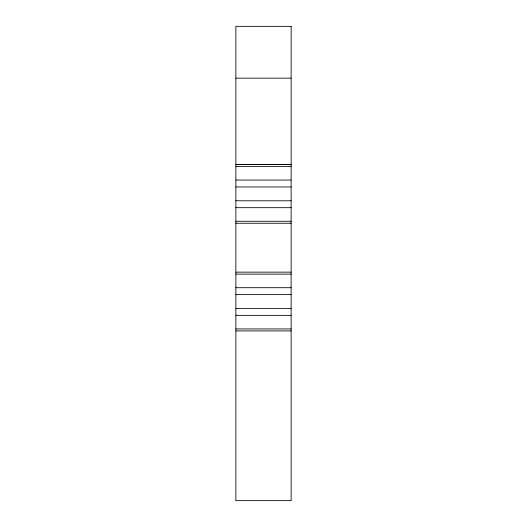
<?xml version="1.0" encoding="UTF-8"?>
<svg xmlns="http://www.w3.org/2000/svg" width="527" height="527" viewBox="0 0 527 527"><rect width="100%" height="100%" fill="white"/><g stroke="black" fill="none" stroke-linecap="round" stroke-linejoin="round"><path stroke-width="0.79" d="M235.865 78.167L291.135 78.167M235.865 166.466L291.135 166.466M235.865 180.05L291.135 180.05M235.865 186.96L291.135 186.96M235.865 200.78L291.135 200.78M235.865 207.684L291.135 207.684M235.865 221.268L291.135 221.268M235.865 223.257L291.135 223.257M235.865 272.149L291.135 272.149M235.865 274.126L291.135 274.126M235.865 287.709L291.135 287.709M235.865 294.619L291.135 294.619M235.865 308.44L291.135 308.44M235.865 315.35L291.135 315.35M235.865 328.934L291.135 328.934M235.865 330.91L291.135 330.91M291.135 26.35L235.865 26.35L235.865 500.65L291.135 500.65L291.135 26.35M291.135 164.49L235.865 164.49L291.135 164.536"/></g></svg>
